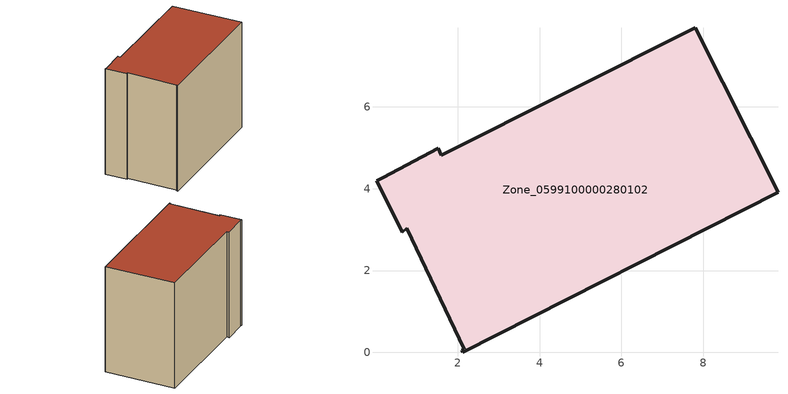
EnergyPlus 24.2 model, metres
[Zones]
Zone_0599100000280102
 floor ground (C_G): 2.1,0.05 2.15,0.08 0.75,3.04 0.65,2.94 0.01,4.19 0.17,4.26 1.52,4.99 1.6,4.82 7.8,7.94 9.83,3.92 2.12,0 z0
 wall outside (C_F): 2.12,0 9.83,3.92 7.8,7.94 1.6,4.82 1.52,4.99 0.17,4.26 0.01,4.19 0.65,2.94 0.75,3.04 2.15,0.08 2.1,0.05 2.12,0 z0:7
 roof outside (C_R): 2.15,0.08 2.1,0.05 2.12,0 9.83,3.92 7.8,7.94 1.6,4.82 1.52,4.99 0.17,4.26 0.01,4.19 0.65,2.94 0.75,3.04 z7
[BUILDING]
Pand.0599100000280102: North Axis=0; Terrain=City; Loads Convergence Tolerance Value=0.04; Temperature Convergence Tolerance Value=0.4; Solar Distribution=FullExterior; Maximum Number of Warmup Days=25; Minimum Number of Warmup Days=1
[Site:Location]
Rotterdam.The.Hague.AP_ZH_NLD Design_Conditions: Latitude=51.96; Longitude=4.45; Time Zone=1; Elevation=-4.5
[SITE:GROUNDTEMPERATURE:BUILDINGSURFACE]
18, 18, 18, 18, 18, 18, 18, 18, 18, 18, 18, 18
[MATERIAL] Thermal Absorptance=0.9; Solar Absorptance=0.7; Visible Absorptance=0.7
Name | Roughness | Thickness | Conductivity | Density | Specific Heat
G.TI.1946 | MediumSmooth | 0.15 | 1 | 540 | 1210
F.TI.1946 | Rough | 0.3 | 0.857143 | 1920 | 840
R.TI.1946 | MediumRough | 0.2 | 0.1 | 1500 | 1000
[CONSTRUCTION]
C_G: G.TI.1946
C_F: F.TI.1946
C_R: R.TI.1946
[ZONE]
Zone_0599100000280102: Type=1; Multiplier=1; Ceiling Height=Autocalculate; Volume=Autocalculate; Floor Area=autocalculate; Part of Total Floor Area=Yes
[ZONEINFILTRATION:DESIGNFLOWRATE]
Infil_Zone_0599100000280102: Zone or ZoneList or Space or SpaceList=Zone_0599100000280102; Schedule=AlwaysOn; Design Flow Rate Calculation Method=Flow/Area; Flow Rate per Floor Area=0.003; Constant Term Coefficient=1; Temperature Term Coefficient=0; Velocity Term Coefficient=0; Velocity Squared Term Coefficient=0
[HVACTEMPLATE:ZONE:IDEALLOADSAIRSYSTEM]
Zone_0599100000280102: Maximum Heating Supply Air Temperature=50; Minimum Cooling Supply Air Temperature=13; Maximum Heating Supply Air Humidity Ratio=0.0156; Minimum Cooling Supply Air Humidity Ratio=0.0077; Heating Limit=NoLimit; Cooling Limit=NoLimit; Dehumidification Control Type=ConstantSensibleHeatRatio; Cooling Sensible Heat Ratio=0.7; Dehumidification Setpoint=60; Humidification Control Type=None; Humidification Setpoint=30; Outdoor Air Method=None; Outdoor Air Flow Rate per Person=0.00944; Outdoor Air Flow Rate per Zone Floor Area=0; Outdoor Air Flow Rate per Zone=0; Demand Controlled Ventilation Type=None; Outdoor Air Economizer Type=NoEconomizer; Heat Recovery Type=None; Sensible Heat Recovery Effectiveness=0.7; Latent Heat Recovery Effectiveness=0.65
[ZONECONTROL:THERMOSTAT]
ThermostatControl_Zone_0599100000280102: Zone or ZoneList=Zone_0599100000280102; Control Type Schedule=DualSetpointControlType; Control 1=Thermostat_Zone_0599100000280102; Temperature Difference Between Cutout And Setpoint=0
[THERMOSTATSETPOINT:DUALSETPOINT]
Thermostat_Zone_0599100000280102: Heating Setpoint Temperature Schedule=HeatingSetpoint_Zone_0599100000280102; Cooling Setpoint Temperature Schedule=CoolingSetpoint_Zone_0599100000280102
[SCHEDULE:COMPACT]
HeatingSetpoint_Zone_0599100000280102: Through: 12/31, For: AllDays, Until: 24:00, 21
CoolingSetpoint_Zone_0599100000280102: Through: 12/31, For: AllDays, Until: 24:00, 24
DualSetpointControlType: Through: 12/31, For: AllDays, Until: 24:00, 4
AlwaysOn: Through: 12/31, For: AllDays, Until: 24:00, 1
